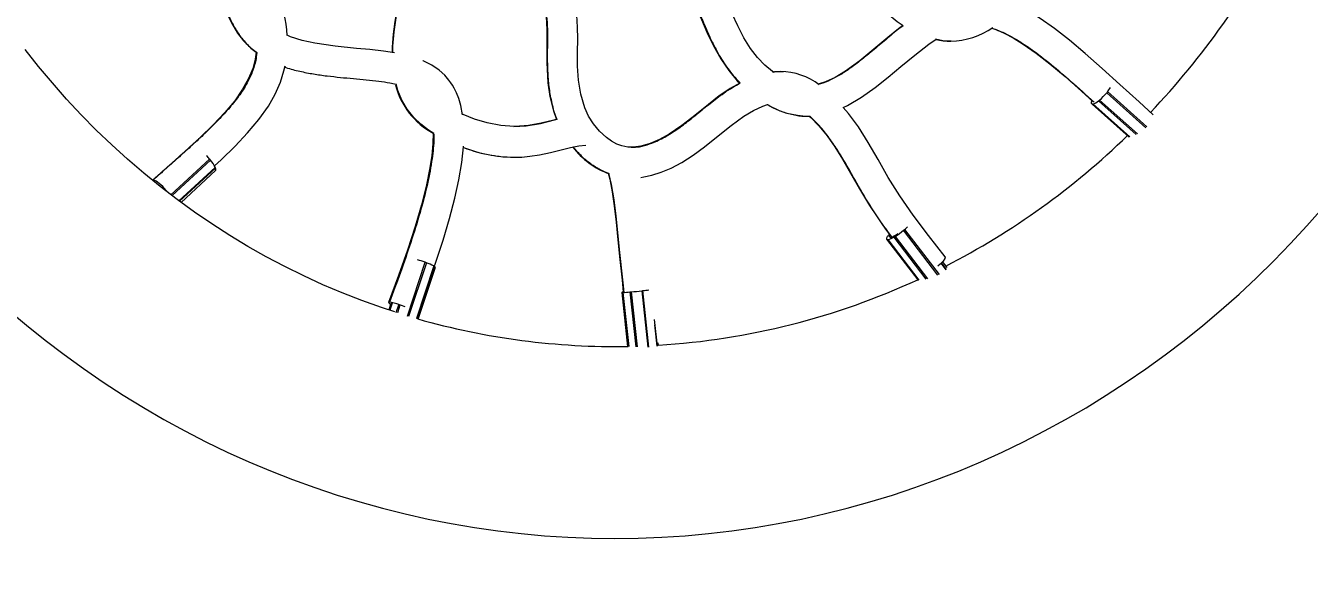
# Model space of a CAD drawing. Header units: millimetres. Extents: x -2254 to 2746, y -2930 to 2748.
# Drawn here: x -8 to 661, y -292 to -6 of the extents above; entities that cross this region are included whole.
import ezdxf

# ---------------------------------------------------------------- set-up
doc = ezdxf.new("R2010")
doc.units = ezdxf.units.MM
for name, color, linetype in [('DIKOM_ЗОНА', 80, 'Continuous'), ('DIKOM_ОБЪЕКТ', 7, 'Continuous'), ('DIKOM_РАЗМЕР_ЗОНА', 7, 'Continuous'), ('DIKOM_РАЗМЕР_ОБЪЕКТА', 7, 'Continuous')]:
    doc.layers.add(name, color=color, linetype=linetype)
doc.styles.add('style1', font='arialbd.ttf', dxfattribs={"width": 0.8})
doc.dimstyles.new('1-50', dxfattribs={"dimtxt": 300, "dimasz": 200, "dimexe": 100, "dimexo": 0, "dimgap": 100, "dimtad": 1, "dimtxsty": 'style1', "dimcen": 200, "dimclrd": 7, "dimclre": 7, "dimclrt": 7, "dimadec": 1, "dimazin": 2, "dimtfac": 1, "dimtmove": 0, "dimatfit": 2, "dimfxl": 0, "dimlwd": 25, "dimlwe": 18, "dimarcsym": 0})

# ---------------------------------------------------------------- blocks, each defined once
blk = doc.blocks.new('*D0')
at = {"layer": 'Defpoints', "color": 0, "transparency": 16777216}
for p in [(795.49, 231.6), (-196.96, 225.55), (795.49, -795.35)]:
    blk.add_point(p, dxfattribs=at)
at = {"layer": 'DIKOM_РАЗМЕР_ОБЪЕКТА', "color": 7, "lineweight": 18, "transparency": 16777216}
for p, q in [((795.49, 231.6), (795.49, -895.35)), ((-196.96, 225.55), (-196.96, -895.35))]:
    blk.add_line(p, q, dxfattribs=at)
at = {"layer": 'DIKOM_РАЗМЕР_ОБЪЕКТА', "color": 7, "lineweight": 25, "transparency": 16777216}
blk.add_line((3.04, -795.35), (595.49, -795.35), dxfattribs=at)
at = {"layer": 'DIKOM_РАЗМЕР_ОБЪЕКТА', "color": 7, "transparency": 16777216}
for points in [[(3.04, -762.02), (3.04, -828.68), (-196.96, -795.35)], [(595.49, -762.02), (595.49, -828.68), (795.49, -795.35)]]:
    blk.add_solid(points, dxfattribs=at)
at = {"layer": 'DIKOM_РАЗМЕР_ОБЪЕКТА', "color": 7, "transparency": 16777216, "insert": (299.27, -533.79), "char_height": 300, "attachment_point": 5, "style": 'style1'}
blk.add_mtext('{\\fArial|b0|i0|c204|p34;%%C1000}', dxfattribs=at)
blk = doc.blocks.new('*D1')
at = {"layer": 'Defpoints', "color": 0, "transparency": 16777216}
for p in [(-2253.64, 247.54), (2746.36, 247.54), (2746.36, -2829.65)]:
    blk.add_point(p, dxfattribs=at)
at = {"layer": 'DIKOM_РАЗМЕР_ЗОНА', "color": 7, "lineweight": 18, "transparency": 16777216}
for p, q in [((-2253.64, 247.54), (-2253.64, -2929.65)), ((2746.36, 247.54), (2746.36, -2929.65))]:
    blk.add_line(p, q, dxfattribs=at)
at = {"layer": 'DIKOM_РАЗМЕР_ЗОНА', "color": 7, "lineweight": 25, "transparency": 16777216}
blk.add_line((-2053.64, -2829.65), (2546.36, -2829.65), dxfattribs=at)
at = {"layer": 'DIKOM_РАЗМЕР_ЗОНА', "color": 7, "transparency": 16777216}
for points in [[(-2053.64, -2796.31), (-2053.64, -2862.98), (-2253.64, -2829.65)], [(2546.36, -2796.31), (2546.36, -2862.98), (2746.36, -2829.65)]]:
    blk.add_solid(points, dxfattribs=at)
at = {"layer": 'DIKOM_РАЗМЕР_ЗОНА', "color": 7, "transparency": 16777216, "insert": (256.79, -2568.08), "char_height": 300, "attachment_point": 5, "style": 'style1'}
blk.add_mtext('{\\fArial|b0|i0|c204|p34;%%C5000}', dxfattribs=at)

msp = doc.modelspace()

# ---------------------------------------------------------------- linework, layer by layer
at = {"layer": 'DIKOM_ЗОНА', "color": 3, "lineweight": 15}
msp.add_circle((246.358, 247.542), 2500, dxfattribs=at)
at = {"layer": 'DIKOM_ОБЪЕКТ', "color": 7, "linetype": 'Continuous', "lineweight": 15}
for p, q in [((382.133, -30.466), (381.83, -30.509)), ((551.37, -45.522), (571.072, -63.089)), ((571.626, -62.795), (551.833, -45.148)), ((555.639, -41.274), (576.113, -59.528)), ((576.592, -59.05), (556.062, -40.746)), ((400.07, -53.556), (400.992, -53.471)), ((547.681, -46.854), (547.763, -46.927)), ((547.918, -47.065), (567.031, -64.105)), ((548.149, -47.237), (567.401, -64.403)), ((567.652, -64.31), (548.385, -47.133)), ((247.483, -58.914), (246.957, -58.878)), ((309.144, -69.646), (308.331, -69.736)), ((68.076, -94.472), (88.201, -75.856)), ((88.633, -76.376), (68.619, -94.889)), ((91.1, -80.191), (72.244, -97.633)), ((246.666, -74.861), (247.557, -74.913)), ((72.56, -97.861), (91.279, -80.546)), ((73.383, -98.458), (91.324, -81.862)), ((63.235, -90.756), (63.549, -90.465)), ((64.011, -90.839), (63.708, -91.119)), ((467.7, -136.327), (449.819, -112.982)), ((450.329, -112.548), (468.315, -136.03)), ((440.931, -117.54), (457.263, -138.864)), ((441.36, -117.896), (457.551, -139.035)), ((441.604, -117.804), (457.82, -138.976)), ((461.614, -138.362), (444.852, -116.478)), ((445.376, -116.17), (462.256, -138.208)), ((191.29, -157.74), (200.552, -129.668)), ((201.171, -129.896), (191.921, -157.931)), ((205.007, -131.567), (195.958, -158.992)), ((196.289, -159.076), (205.315, -131.72)), ((196.944, -159.218), (205.839, -132.259)), ((469.286, -130.154), (471.901, -133.568)), ((472.176, -133.328), (469.538, -129.885)), ((472.505, -132.366), (470.124, -129.258)), ((302.966, -145.318), (305.987, -173.466)), ((303.273, -145.389), (306.285, -173.464)), ((303.551, -145.372), (306.565, -173.462)), ((307.229, -145.13), (310.298, -173.737)), ((307.853, -145.075), (310.934, -173.787)), ((313.333, -144.504), (316.494, -173.958)), ((317.151, -173.933), (313.985, -144.426)), ((182.638, -151.209), (181.559, -154.48)), ((182.986, -150.967), (181.801, -154.559)), ((183.253, -151.02), (182.058, -154.643)), ((185.482, -155.798), (186.804, -151.792)), ((187.399, -151.973), (186.071, -155.997)), ((321.553, -173.323), (320.066, -159.458)), ((320.025, -162.201), (321.225, -173.386)), ((322.135, -172.985), (321.979, -171.532))]:
    msp.add_line(p, q, dxfattribs=at)
at = {"layer": 'DIKOM_ОБЪЕКТ', "color": 7, "linetype": 'Continuous', "lineweight": 15, "flags": 128}
for points in [[(449.511, -6.367), (446.38, -4.328), (441.375, -0.251), (436.822, 4.32), (432.775, 9.182), (429.157, 14.169), (425.85, 19.157), (419.684, 28.842), (413.463, 38.076), (406.893, 46.733), (404.434, 49.571)], [(193.511, 45.285), (191.898, 34.014), (189.593, 21.834), (187.035, 9.168), (184.68, -4.11), (183.805, -10.852), (183.274, -17.633), (183.254, -20.181)], [(183.689, -20.245), (183.713, -17.12), (184.355, -9.597), (185.368, -2.299), (186.606, 4.822), (187.965, 11.808), (190.278, 23.237), (192.384, 34.479), (193.894, 45.043)], [(382.127, -30.716), (381.429, -30.231), (377.584, -26.938), (373.753, -22.934), (370.059, -18.206), (366.607, -12.709), (363.406, -6.473), (360.558, -0.115), (356.579, 9.283), (352.423, 18.258), (349.236, 23.886), (345.47, 29.075), (342.136, 32.453)], [(93.59, 24.622), (93.468, 23.337), (93.503, 17.44), (94.115, 11.812), (95.302, 6.177), (97.093, 0.58), (99.539, -4.915), (102.782, -10.327), (105.884, -14.309), (109.627, -18.069), (112.455, -20.253)], [(315.779, 26.518), (317.883, 26.471), (320.128, 26.248), (322.487, 25.759), (324.908, 24.938), (327.308, 23.77), (329.644, 22.22), (331.874, 20.259), (333.978, 17.838), (336.66, 13.766), (339.252, 8.804), (341.806, 3.14), (344.445, -3.1), (347.336, -9.81), (350.693, -16.876), (354.507, -23.678), (358.721, -29.794), (363.165, -35.083), (364.414, -36.318)], [(259.935, 11.51), (261.019, 9.205), (262.303, 5.386), (263.133, 1.584), (263.758, -3.783), (263.987, -9.567), (263.978, -15.712), (263.934, -25.58), (264.505, -36.102), (265.537, -43.348), (267.319, -50.706), (269.009, -55.213)], [(308.331, -69.736), (306.088, -69.638), (303.013, -69.009), (300.476, -68.055), (297.665, -66.555), (294.961, -64.668), (291.297, -61.324), (288.179, -57.545), (285.665, -53.504), (283.721, -49.245), (281.61, -42.117), (280.455, -34.797), (279.979, -27.517), (279.926, -20.329), (279.997, -13.207), (279.939, -7.163), (279.571, -0.875), (278.658, 5.638), (277.452, 10.601), (276.536, 13.212)], [(579.922, -52.855), (572.467, -46.125), (562.527, -37.047), (553.217, -28.604), (544.463, -20.875), (536.2, -13.928), (528.388, -7.829), (520.991, -2.627), (514.861, 1.153), (509.905, 3.761)], [(449.209, -6.393), (447.219, -7.93), (441.629, -12.525), (434.321, -18.676), (427.016, -24.626), (419.608, -30.036), (414.21, -33.31), (409.088, -35.693), (405.363, -36.796)], [(184.47, -20.556), (178.774, -19.654), (171.611, -18.833), (164.668, -18.171), (153.55, -17.065), (143.051, -15.545), (136.489, -14.085), (130.409, -12.119), (128.629, -11.274)], [(495.77, -7.705), (498.001, -8.443), (502.179, -10.24), (506.922, -12.738), (512.193, -15.991), (518.825, -20.657), (526.074, -26.315), (533.945, -32.928), (542.45, -40.43), (548.65, -46.047)], [(184.709, -155.507), (177.811, -153.259), (167.52, -149.575), (157.329, -145.593), (147.245, -141.318), (137.275, -136.751), (127.427, -131.897), (117.709, -126.758), (108.127, -121.34), (98.689, -115.647), (89.402, -109.681), (80.273, -103.449), (71.309, -96.955), (62.515, -90.203), (53.9, -83.2), (45.469, -75.949), (37.228, -68.457), (29.183, -60.73), (21.341, -52.773), (13.707, -44.591), (6.288, -36.192), (-0.913, -27.582), (-7.888, -18.767)], [(418.398, -48.945), (420.645, -47.974), (427.943, -43.667), (435.033, -38.618), (441.826, -33.214), (448.405, -27.708), (455.63, -21.679), (462.914, -16.005), (466.809, -13.424)], [(474.631, -14.37), (470.3, -14.203), (466.447, -13.453)], [(112.455, -20.253), (111.955, -23.785), (110.669, -28.648), (108.535, -33.914), (105.418, -39.531), (101.264, -45.443), (96.107, -51.611), (90.023, -58.031), (83.108, -64.726), (75.456, -71.744), (67.15, -79.145), (58.264, -86.991)], [(219.967, -52.811), (219.073, -47.914), (218.003, -44.321), (216.828, -41.344), (215.682, -39.006), (214.695, -37.297), (213.898, -36.071), (212.891, -34.684), (210.767, -32.217), (207.786, -29.517), (203.984, -26.931), (199.451, -24.663), (199.289, -24.607)], [(90.71, -79.395), (94.176, -76.211), (101.437, -69.176), (108.029, -62.222), (113.864, -55.259), (118.831, -48.226), (122.365, -42.028), (125.074, -35.881), (126.956, -29.942), (127.493, -27.306)], [(385.692, -30.235), (382.767, -30.376), (382.572, -30.404)], [(205.093, -62.552), (202.227, -60.761), (198.296, -57.727), (194.557, -54.147), (191.167, -49.919), (188.389, -45.191), (186.309, -40.169), (185.406, -36.895)], [(364.414, -36.318), (359.491, -39.139), (353.784, -43.003), (348.071, -47.372), (341.007, -53.118), (334.299, -58.382), (327.68, -62.889), (322.691, -65.674), (317.73, -67.834), (312.895, -69.231), (309.144, -69.646)], [(547.739, -45.537), (547.639, -45.902), (547.586, -46.225), (547.616, -46.698), (547.816, -47.009), (547.967, -47.092), (548.154, -47.134)], [(547.795, -45.272), (547.789, -45.28), (547.728, -45.384), (547.697, -45.466), (547.7, -45.521), (547.739, -45.537)], [(246.957, -58.878), (239.879, -58.4), (232.772, -56.995), (226.18, -55.014), (220.295, -52.717), (219.915, -52.529)], [(312.817, -85.402), (314.523, -85.19), (318.688, -84.282), (323.427, -82.769), (328.635, -80.56), (334.225, -77.601), (340.136, -73.86), (346.011, -69.575), (353.232, -63.787), (360.001, -58.338), (366.587, -53.584), (371.526, -50.619), (376.446, -48.297), (378.97, -47.499)], [(400.692, -53.481), (401.502, -54.172), (405.625, -58.483), (409.946, -63.834), (413.916, -69.488), (417.972, -75.968), (422.199, -83.285), (426.788, -91.389), (432.043, -100.126), (440.037, -111.902), (443.46, -116.511)], [(471.458, -126.811), (462.748, -115.631), (454.807, -105.035), (447.789, -95), (441.812, -85.407), (436.482, -76.051), (431.362, -67.204), (426.231, -59.148), (421.066, -52.073), (418.402, -48.951)], [(548.154, -47.134), (548.137, -47.208), (548.16, -47.245), (548.22, -47.239), (548.312, -47.188), (548.385, -47.133)], [(246.709, -58.861), (253.213, -58.579), (260.599, -57.269), (268.535, -55.283), (269.266, -55.103)], [(269.285, -55.145), (267.53, -55.573), (261.024, -57.185), (254.435, -58.434), (247.483, -58.914)], [(204.712, -62.453), (204.555, -67.732), (203.923, -74.159), (202.802, -81.343), (201.182, -89.245), (198.583, -99.639), (195.285, -110.992), (191.31, -123.286), (186.688, -136.509), (181.454, -150.66)], [(205.244, -131.936), (205.9, -130.07), (209.833, -118.081), (213.195, -106.822), (215.964, -96.286), (218.084, -86.642), (219.593, -77.693), (220.474, -69.453), (220.483, -69.187)], [(247.557, -74.913), (250.852, -74.8), (255.061, -74.414), (260.135, -73.629), (265.84, -72.381), (271.315, -71.011), (276.228, -69.831), (280.56, -69.014), (284.162, -68.698)], [(66.407, -93.191), (65.611, -92.162), (63.8, -90.187), (61.973, -88.516), (60.334, -87.337), (59.069, -86.784), (58.775, -86.751)], [(91.323, -81.861), (91.327, -81.856), (91.394, -81.671), (91.402, -81.199), (91.241, -80.559)], [(295.828, -83.25), (296.676, -86.41), (297.998, -92.881), (299.081, -100.287), (299.972, -108.659), (300.836, -118.03), (301.923, -128.283), (303.1, -138.881), (303.716, -145.121)], [(304.134, -145.352), (303.672, -140.401), (301.748, -122.996), (300.074, -105.501), (299.072, -97.125), (297.669, -89.047), (296.424, -83.88), (296.287, -83.452)], [(-16.77, -154.365), (-7.229, -162.418), (2.499, -170.223), (12.407, -177.773), (22.488, -185.064), (32.737, -192.091), (43.148, -198.852), (53.713, -205.34), (64.427, -211.554), (75.283, -217.488), (86.274, -223.139), (97.394, -228.504), (108.636, -233.58), (119.993, -238.363), (131.459, -242.851), (143.025, -247.041), (154.686, -250.931), (166.433, -254.519), (178.261, -257.801), (190.161, -260.777), (202.127, -263.444), (214.152, -265.801), (226.227, -267.847), (238.347, -269.58), (250.502, -270.999), (262.687, -272.104), (274.894, -272.894), (287.115, -273.369), (299.343, -273.527), (311.571, -273.37), (323.791, -272.897), (335.996, -272.109), (348.179, -271.005), (360.332, -269.587), (372.447, -267.856), (384.519, -265.812), (396.538, -263.457), (408.499, -260.793), (420.394, -257.82), (432.215, -254.54), (443.956, -250.957), (455.609, -247.07), (467.168, -242.884), (478.625, -238.401), (489.974, -233.622), (501.207, -228.552), (512.318, -223.192), (523.3, -217.547), (534.147, -211.619), (544.852, -205.413), (555.408, -198.931), (565.809, -192.179), (576.048, -185.159), (586.12, -177.876), (596.018, -170.334), (605.737, -162.539), (615.27, -154.494), (624.611, -146.204), (633.755, -137.675), (642.696, -128.912), (651.429, -119.919), (659.948, -110.703), (668.249, -101.269)], [(441.221, -116.493), (441.061, -116.792), (440.955, -117.058), (440.907, -117.447), (441.055, -117.703), (441.192, -117.771), (441.372, -117.805)], [(441.221, -116.493), (441.184, -116.478), (441.194, -116.427), (441.25, -116.348), (441.342, -116.254), (441.418, -116.186)], [(441.604, -117.804), (441.488, -117.866), (441.401, -117.896), (441.351, -117.891), (441.348, -117.85), (441.372, -117.805)], [(442.881, -116.618), (442.468, -116.432), (442.439, -116.315), (442.49, -116.009), (442.57, -115.819), (442.686, -115.605), (442.738, -115.538)], [(471.425, -126.839), (471.48, -126.869), (471.278, -127.699), (470.384, -128.98), (468.899, -130.568), (467.583, -131.751)], [(303.598, -145.145), (303.337, -145.198), (303.143, -145.245), (302.971, -145.313), (303.038, -145.357), (303.152, -145.368), (303.319, -145.373)], [(303.319, -145.373), (303.27, -145.384), (303.277, -145.389), (303.34, -145.388), (303.454, -145.38), (303.551, -145.372)], [(303.715, -145.114), (303.653, -145.123), (303.586, -145.135), (303.566, -145.143), (303.575, -145.145), (303.598, -145.145)], [(181.898, -150.498), (181.453, -150.669), (181.853, -151.155), (182.519, -151.569)], [(190.07, -152.878), (188.143, -152.156), (185.723, -151.348), (183.666, -150.78), (182.204, -150.514), (181.898, -150.498)]]:
    msp.add_lwpolyline(points, dxfattribs=at)
at = {"layer": 'DIKOM_ОБЪЕКТ', "color": 7, "linetype": 'Continuous', "lineweight": 15}
for centre, radius, start, end in [((275.459, 235.86), 417.619, 316.512717, 332.787468), ((62.004, -15.174), 66.735, 3.156753, 43.215759), ((473.286, 26.37), 40.833, 271.564635, 304.317981), ((474.662, 23.672), 38.097, 257.788624, 269.606429), ((385.096, -64.897), 34.683, 53.151502, 89.015112), ((223.667, -27.339), 39.904, 194.269303, 241.638665), ((537.958, -26.429), 23.081, 321.661086, 328.064943), ((546.515, -40.217), 7.191, 285.073788, 312.460912), ((550.874, -44.463), 1.179, 294.886898, 324.459625), ((532.652, -22.515), 29.67, 310.275568, 320.782437), ((554.761, -40.126), 1.446, 307.394646, 334.147376), ((401.262, -8.97), 44.62, 239.645359, 268.470316), ((291.853, 218.708), 393.838, 297.18323, 314.208224), ((248.286, 3.844), 78.768, 249.292406, 268.821589), ((247.713, 0.268), 75.201, 248.732234, 272.281779), ((311.549, -43.119), 43.228, 217.796323, 249.365788), ((64.169, -96.319), 31.564, 40.413993, 44.594733), ((87.357, -77.006), 1.426, 26.534091, 53.736828), ((75.39, -87.699), 17.424, 25.626829, 40.53018), ((90.769, -80.589), 0.517, 10.914608, 50.292719), ((426.166, -84.723), 36.852, 301.419427, 309.930277), ((448.896, -111.368), 1.86, 299.750222, 320.392589), ((432.54, -91.912), 27.245, 310.763697, 315.094543), ((449.312, -121.673), 9.614, 136.306636, 145.199927), ((440.041, -109.588), 8.403, 280.720614, 304.927724), ((440.156, -106.261), 10.785, 284.637553, 308.525784), ((444.515, -115.34), 1.196, 286.378884, 316.07955), ((176.244, -197.043), 71.625, 70.161337, 73.611259), ((199.724, -132.911), 3.347, 64.389181, 75.684801), ((190.961, -158.714), 30.574, 62.649903, 70.490901), ((204.772, -132.476), 0.939, 54.753462, 75.507705), ((204.825, -132.773), 1.139, 27.909343, 66.409005), ((299.195, 202.399), 375.911, 273.490293, 294.846749), ((301.625, -89.573), 55.838, 271.976671, 275.75982), ((306.698, -135.782), 9.364, 273.2507, 277.088367), ((288.026, 71.839), 217.817, 275.222541, 276.671965), ((312.633, -135.719), 8.813, 274.557585, 278.822638), ((299.289, -21.003), 124.295, 276.790278, 278.230159), ((299.374, 200.344), 373.87, 254.060357, 271.059091)]:
    msp.add_arc(centre, radius, start, end, dxfattribs=at)
for points, knots in [([(93.981, 24.657), (93.893, 22.517), (93.712, 18.137), (94.449, 11.542), (95.89, 4.981), (98.11, -1.373), (101.105, -7.448), (104.961, -13.071), (108.929, -17.492), (111.847, -19.61), (112.927, -20.394)], [0, 0, 0, 0, 0.124602, 0.2550517, 0.3853223, 0.5161801, 0.6484003, 0.7827715, 0.9195644, 1, 1, 1, 1]), ([(315.83, 26.461), (316.066, 26.48), (318.171, 26.65), (321.788, 26.03), (326.41, 24.495), (330.281, 22.111), (333.667, 18.871), (336.547, 14.749), (339.129, 9.958), (341.856, 4.003), (344.776, -3.009), (348.152, -10.946), (352.022, -19.024), (356.75, -26.888), (361.079, -32.618), (363.923, -35.51), (364.608, -36.207)], [0, 0, 0, 0, 0.0087766, 0.0783636, 0.1338365, 0.1882443, 0.243285, 0.302402, 0.3676833, 0.4371013, 0.5351075, 0.6372648, 0.7433237, 0.8533522, 0.9646788, 1, 1, 1, 1]), ([(269.285, -55.145), (269.189, -54.939), (267.969, -52.321), (266.622, -46.918), (265.12, -39.051), (264.444, -31.064), (264.281, -23.143), (264.409, -15.542), (264.44, -8.331), (264.111, -1.544), (263.003, 4.745), (261.693, 9.034), (260.55, 11.041), (260.396, 11.311)], [0, 0, 0, 0, 0.0101658, 0.1291668, 0.2450809, 0.3660548, 0.4835396, 0.5960501, 0.7027677, 0.8031556, 0.8963362, 0.9860872, 1, 1, 1, 1]), ([(449.511, -6.367), (448.574, -7.083), (445.21, -9.655), (439.705, -14.36), (433.365, -19.705), (427.62, -24.385), (422.41, -28.312), (417.17, -31.834), (411.876, -34.628), (407.936, -36.383), (405.725, -36.739), (405.364, -36.797)], [0, 0, 0, 0, 0.0652902, 0.2346283, 0.3999528, 0.5236679, 0.6445113, 0.7615954, 0.8737898, 0.9794432, 1, 1, 1, 1]), ([(495.78, -7.699), (497.208, -8.168), (500.567, -9.27), (505.626, -11.828), (511.06, -15.032), (518.183, -19.869), (526.823, -26.585), (537.673, -35.838), (545.003, -42.523), (549.051, -46.215)], [0, 0, 0, 0, 0.0689852, 0.16216, 0.25813, 0.3562294, 0.552856, 0.7530589, 1, 1, 1, 1]), ([(112.771, -20.483), (112.621, -21.814), (112.24, -25.22), (110.517, -30.532), (107.565, -36.842), (103.338, -43.33), (97.991, -49.944), (92.052, -56.323), (85.728, -62.533), (79.155, -68.636), (72.43, -74.681), (65.617, -80.709), (61.059, -84.734), (58.775, -86.751)], [0, 0, 0, 0, 0.0449533, 0.1150442, 0.1871539, 0.281027, 0.3786174, 0.4789772, 0.5812604, 0.684826, 0.7893063, 0.8944181, 1, 1, 1, 1]), ([(127.379, -27.863), (127.583, -27.945), (130.11, -28.965), (135.141, -30.133), (142.278, -31.585), (149.338, -32.554), (156.281, -33.304), (163.112, -33.928), (169.817, -34.539), (176.126, -35.253), (181.324, -35.97), (184.295, -36.643), (185.406, -36.895)], [0, 0, 0, 0, 0.01112, 0.1380937, 0.2616455, 0.3825637, 0.5013106, 0.6180019, 0.7326341, 0.8448966, 0.9419955, 1, 1, 1, 1]), ([(381.683, -30.549), (381.941, -30.498), (383.783, -30.139), (385.666, -30.228), (387.285, -30.305)], [0, 0, 0, 0, 0.1401099, 1, 1, 1, 1]), ([(309.166, -69.582), (309.751, -69.59), (312.124, -69.625), (316.781, -68.324), (322.999, -65.808), (329.547, -61.987), (335.978, -57.403), (342.382, -52.223), (349.009, -46.74), (355.144, -42.097), (360.421, -38.592), (363.352, -36.998), (364.676, -36.278)], [0, 0, 0, 0, 0.0271152, 0.1098931, 0.2205501, 0.3364381, 0.4560246, 0.5805952, 0.7108983, 0.8469596, 0.9309141, 1, 1, 1, 1]), ([(378.839, -47.425), (379.803, -47.99), (382.583, -49.621), (387.575, -51.612), (393.606, -53.113), (398.16, -53.714), (400.567, -53.496), (400.981, -53.459)], [0, 0, 0, 0, 0.142811, 0.4118701, 0.6872762, 0.9461804, 1, 1, 1, 1]), ([(443.713, -116.434), (443.002, -115.488), (439.308, -110.574), (432.986, -101.39), (426.394, -90.159), (421.046, -80.571), (416.563, -72.943), (411.798, -65.778), (406.741, -59.141), (402.873, -55.325), (400.981, -53.459)], [0, 0, 0, 0, 0.0466346, 0.2422149, 0.4379181, 0.5566059, 0.6719756, 0.7844468, 0.8945926, 1, 1, 1, 1]), ([(205.091, -62.705), (205.094, -63.851), (205.099, -66.831), (204.665, -71.665), (203.608, -79.791), (201.428, -90.507), (197.719, -104.55), (193.086, -119.388), (187.691, -134.991), (183.832, -145.322), (181.898, -150.498)], [0, 0, 0, 0, 0.0374996, 0.0975727, 0.1588322, 0.3061582, 0.4560215, 0.6362649, 0.8177304, 1, 1, 1, 1]), ([(296.287, -83.452), (294.768, -82.837), (291.454, -81.495), (286.811, -78.471), (281.969, -74.58), (279.18, -71.328), (277.662, -69.556)], [0, 0, 0, 0, 0.2111834, 0.4607303, 0.7063378, 1, 1, 1, 1])]:
    msp.add_open_spline(points, degree=3, knots=knots, dxfattribs=at)
msp.add_open_spline([(307.84, -69.594), (309.166, -69.582)], degree=1, dxfattribs=at)

# ---------------------------------------------------------------- dimensions: what is measured, and where the dimension line sits
at = {"layer": 'DIKOM_РАЗМЕР_ЗОНА'}
dim = msp.add_linear_dim(base=(2746.358, -2829.645), p1=(-2253.642, 247.542), p2=(2746.358, 247.542), text='{\\fArial|b0|i0|c204|p34;%%C5000}', dimstyle='1-50', dxfattribs=at)
dim.commit()
dim.dimension.update_dxf_attribs({"geometry": '*D1', "text_midpoint": (256.79, -2829.645), "dimtype": 160})
at = {"layer": 'DIKOM_РАЗМЕР_ОБЪЕКТА'}
dim = msp.add_linear_dim(base=(795.491, -795.35), p1=(-196.959, 225.553), p2=(795.491, 231.6), text='{\\fArial|b0|i0|c204|p34;%%C1000}', dimstyle='1-50', dxfattribs=at)
dim.commit()
dim.dimension.update_dxf_attribs({"geometry": '*D0', "text_midpoint": (299.266, -795.35), "dimtype": 160})

doc.saveas('drawing.dxf')
